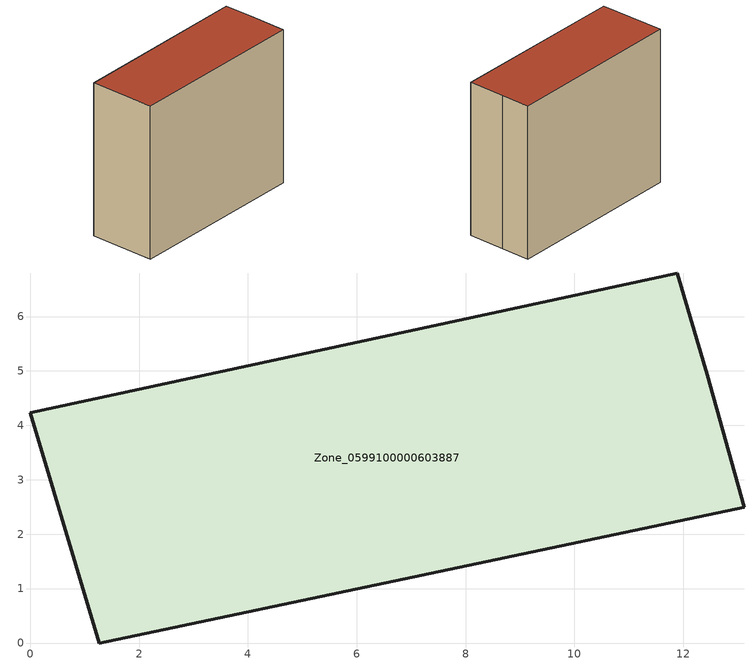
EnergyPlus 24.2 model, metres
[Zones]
Zone_0599100000603887
 floor ground (C_G): 1.27,0 0,4.23 11.89,6.8 12.44,4.93 13.12,2.5 z2.32
 wall outside (C_F): 1.27,0 13.12,2.5 12.44,4.93 11.89,6.8 0,4.23 1.27,0 z2.32:13.42
 roof outside (C_R): 0,4.23 1.27,0 13.12,2.5 12.44,4.93 11.89,6.8 z13.42
[BUILDING]
Pand.0599100000603887: North Axis=0; Terrain=City; Loads Convergence Tolerance Value=0.04; Temperature Convergence Tolerance Value=0.4; Solar Distribution=FullExterior; Maximum Number of Warmup Days=25; Minimum Number of Warmup Days=1
[Site:Location]
Rotterdam.The.Hague.AP_ZH_NLD Design_Conditions: Latitude=51.96; Longitude=4.45; Time Zone=1; Elevation=-4.5
[SITE:GROUNDTEMPERATURE:BUILDINGSURFACE]
18, 18, 18, 18, 18, 18, 18, 18, 18, 18, 18, 18
[MATERIAL] Thermal Absorptance=0.9; Solar Absorptance=0.7; Visible Absorptance=0.7
Name | Roughness | Thickness | Conductivity | Density | Specific Heat
G.TI.1946 | MediumSmooth | 0.15 | 1 | 540 | 1210
F.TI.1946 | Rough | 0.3 | 0.857143 | 1920 | 840
R.TI.1946 | MediumRough | 0.2 | 0.1 | 1500 | 1000
[CONSTRUCTION]
C_G: G.TI.1946
C_F: F.TI.1946
C_R: R.TI.1946
[ZONE]
Zone_0599100000603887: Type=1; Multiplier=1; Ceiling Height=Autocalculate; Volume=Autocalculate; Floor Area=autocalculate; Part of Total Floor Area=Yes
[ZONEINFILTRATION:DESIGNFLOWRATE]
Infil_Zone_0599100000603887: Zone or ZoneList or Space or SpaceList=Zone_0599100000603887; Schedule=AlwaysOn; Design Flow Rate Calculation Method=Flow/Area; Flow Rate per Floor Area=0.003; Constant Term Coefficient=1; Temperature Term Coefficient=0; Velocity Term Coefficient=0; Velocity Squared Term Coefficient=0
[HVACTEMPLATE:ZONE:IDEALLOADSAIRSYSTEM]
Zone_0599100000603887: Maximum Heating Supply Air Temperature=50; Minimum Cooling Supply Air Temperature=13; Maximum Heating Supply Air Humidity Ratio=0.0156; Minimum Cooling Supply Air Humidity Ratio=0.0077; Heating Limit=NoLimit; Cooling Limit=NoLimit; Dehumidification Control Type=ConstantSensibleHeatRatio; Cooling Sensible Heat Ratio=0.7; Dehumidification Setpoint=60; Humidification Control Type=None; Humidification Setpoint=30; Outdoor Air Method=None; Outdoor Air Flow Rate per Person=0.00944; Outdoor Air Flow Rate per Zone Floor Area=0; Outdoor Air Flow Rate per Zone=0; Demand Controlled Ventilation Type=None; Outdoor Air Economizer Type=NoEconomizer; Heat Recovery Type=None; Sensible Heat Recovery Effectiveness=0.7; Latent Heat Recovery Effectiveness=0.65
[ZONECONTROL:THERMOSTAT]
ThermostatControl_Zone_0599100000603887: Zone or ZoneList=Zone_0599100000603887; Control Type Schedule=DualSetpointControlType; Control 1=Thermostat_Zone_0599100000603887; Temperature Difference Between Cutout And Setpoint=0
[THERMOSTATSETPOINT:DUALSETPOINT]
Thermostat_Zone_0599100000603887: Heating Setpoint Temperature Schedule=HeatingSetpoint_Zone_0599100000603887; Cooling Setpoint Temperature Schedule=CoolingSetpoint_Zone_0599100000603887
[SCHEDULE:COMPACT]
HeatingSetpoint_Zone_0599100000603887: Through: 12/31, For: AllDays, Until: 24:00, 21
CoolingSetpoint_Zone_0599100000603887: Through: 12/31, For: AllDays, Until: 24:00, 24
DualSetpointControlType: Through: 12/31, For: AllDays, Until: 24:00, 4
AlwaysOn: Through: 12/31, For: AllDays, Until: 24:00, 1
